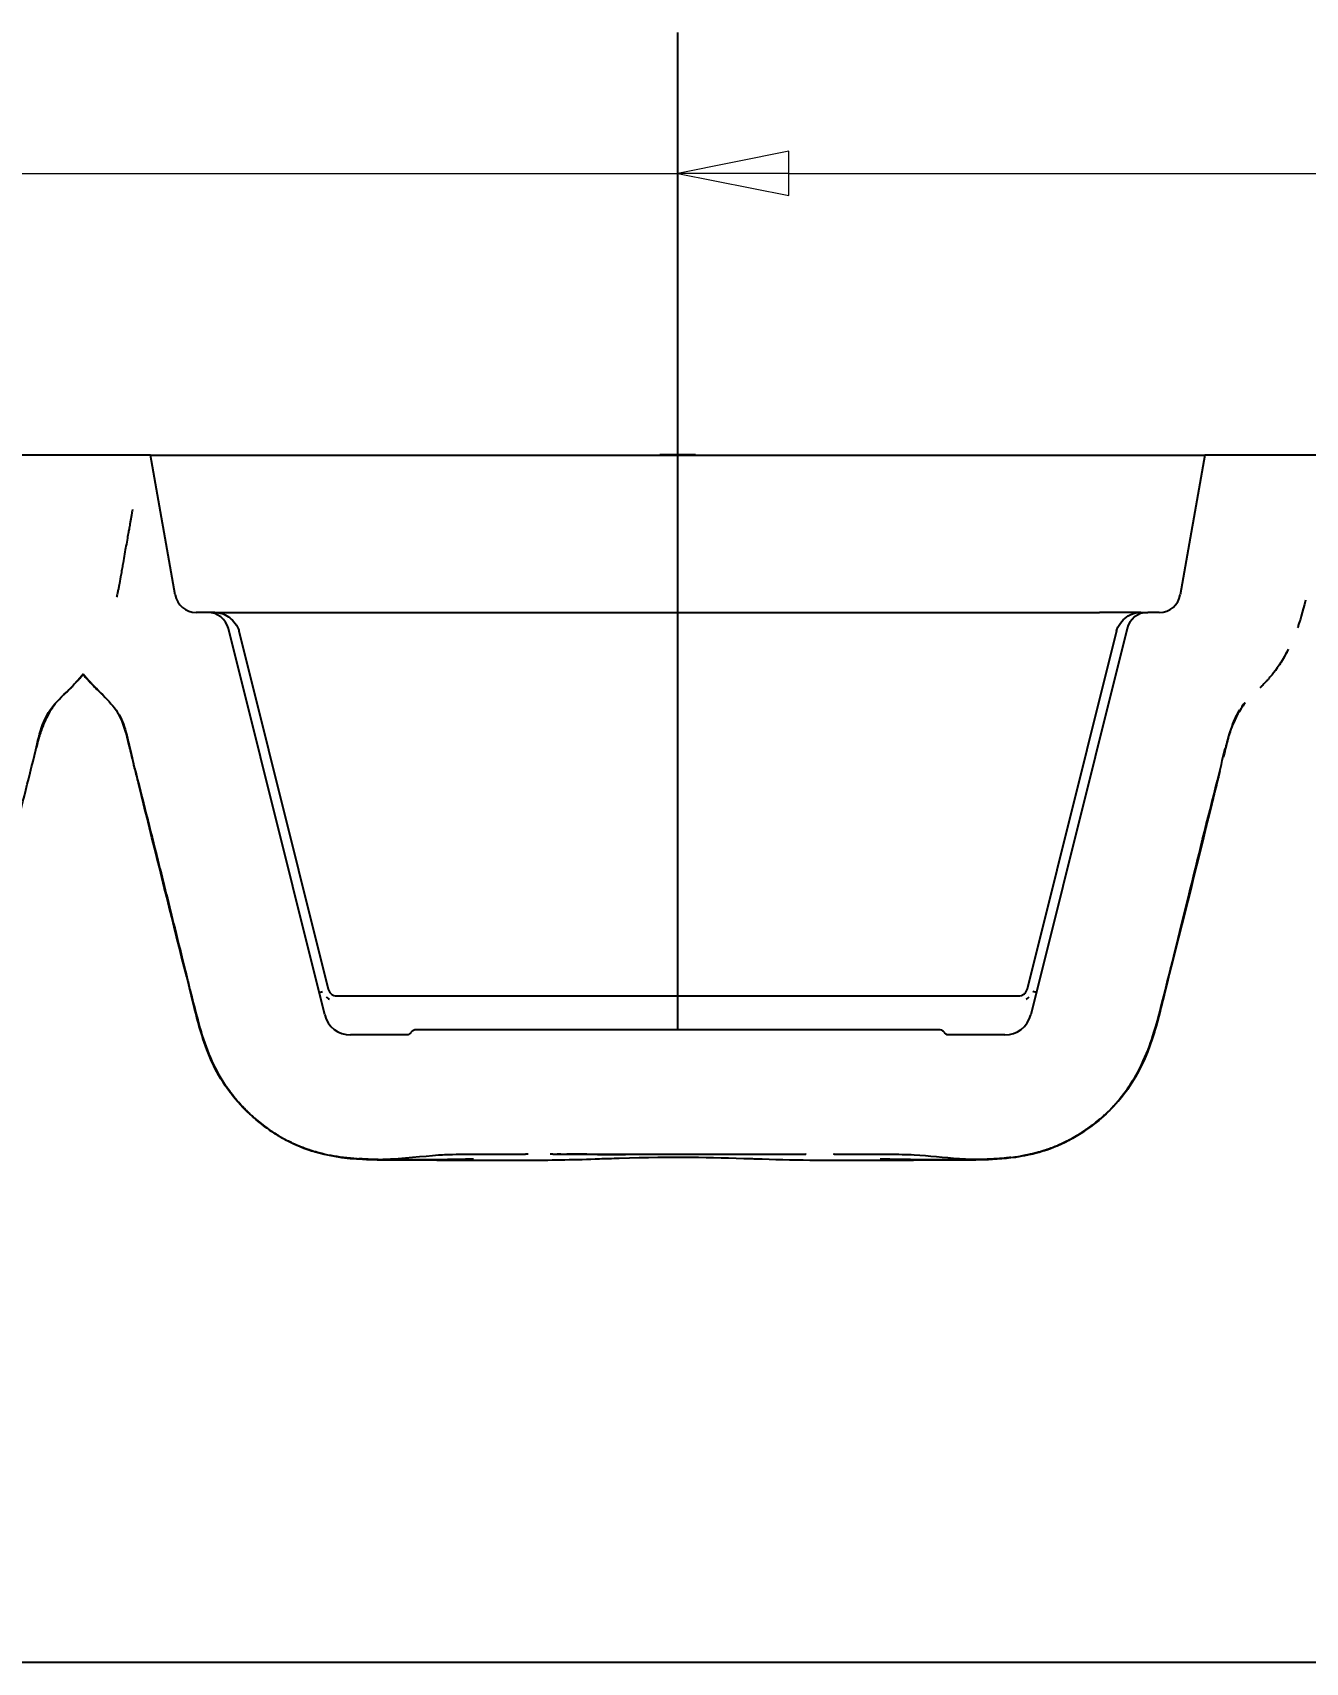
# Model space of a CAD drawing. Header units: millimetres. Extents: x 0 to 1486, y 0 to 1051.
# Drawn here: x 337.22 to 373.07, y 505.32 to 551.23 of the extents above; entities that cross this region are included whole.
import ezdxf

# ---------------------------------------------------------------- set-up
doc = ezdxf.new("R2010")
doc.units = ezdxf.units.MM
doc.header["$LTSCALE"] = 1.25
for name, color, linetype, lineweight, true_color in [('Bemaßungen(DIN)', 7, 'Continuous', 5, 0x262659), ('Schraffur', 7, 'Continuous', 9, 0x1e1e47), ('Sichtbare Kanten(DIN)', 7, 'Continuous', 25, 0x262659)]:
    doc.layers.add(name, color=color, linetype=linetype, lineweight=lineweight, true_color=true_color)
doc.styles.add('Aktuell-DINGroßer Text', font='arial.ttf')
doc.dimstyles.new('STANDARD-DIN', dxfattribs={"dimscale": 1.25, "dimtxt": 5.25, "dimasz": 2.5, "dimexe": 3.175, "dimexo": 0, "dimgap": 0.8, "dimtad": 1, "dimrnd": 1e-08, "dimtxsty": 'Aktuell-DINGroßer Text', "dimcen": 0.09, "dimdle": 10, "dimclrd": 256, "dimclre": 256, "dimclrt": 256, "dimazin": 2, "dimtfac": 0.666667, "dimtmove": 0, "dimatfit": 3, "dimfxl": 1, "dimtolj": 1, "dimlwd": 25, "dimlwe": 25, "dimarcsym": 0})

# ---------------------------------------------------------------- blocks, each defined once
blk = doc.blocks.new('*D125')
at = {"layer": 'Bemaßungen(DIN)', "color": 250, "linetype": 'Continuous', "lineweight": 25, "true_color": 0x3f3f3f, "transparency": 16777216}
blk.add_line((355.388, 523.144), (355.388, 551.23), dxfattribs=at)
at = {"layer": 'Defpoints', "color": 0, "linetype": 'Continuous', "transparency": 16777216}
for p in [(355.388, 551.23), (645.138, 539.324), (355.388, 523.144)]:
    blk.add_point(p, dxfattribs=at)
at = {"layer": 'Bemaßungen(DIN)', "color": 179, "linetype": 'Continuous', "lineweight": 25, "true_color": 0x262659, "transparency": 16777216, "insert": (355.388, 552.23), "char_height": 6.5625, "attachment_point": 4, "rotation": 90, "style": 'Aktuell-DINGroßer Text'}
blk.add_mtext('\\A1;289,75', dxfattribs=at)
blk = doc.blocks.new('*D126')
at = {"layer": 'Bemaßungen(DIN)', "color": 250, "linetype": 'Continuous', "lineweight": 25, "true_color": 0x3f3f3f, "transparency": 16777216}
blk.add_line((321.888, 524.094), (321.888, 551.23), dxfattribs=at)
at = {"layer": 'Defpoints', "color": 0, "linetype": 'Continuous', "transparency": 16777216}
for p in [(321.888, 551.23), (645.138, 539.324), (321.888, 524.094)]:
    blk.add_point(p, dxfattribs=at)
at = {"layer": 'Bemaßungen(DIN)', "color": 179, "linetype": 'Continuous', "lineweight": 25, "true_color": 0x262659, "transparency": 16777216, "insert": (321.888, 552.23), "char_height": 6.5625, "attachment_point": 4, "rotation": 90, "style": 'Aktuell-DINGroßer Text'}
blk.add_mtext('\\A1;323,25', dxfattribs=at)
blk = doc.blocks.new('*D127')
at = {"layer": 'Bemaßungen(DIN)', "color": 250, "linetype": 'Continuous', "lineweight": 25, "true_color": 0x3f3f3f, "transparency": 16777216}
blk.add_line((288.388, 524.094), (288.388, 551.23), dxfattribs=at)
at = {"layer": 'Defpoints', "color": 0, "linetype": 'Continuous', "transparency": 16777216}
for p in [(288.388, 551.23), (645.138, 539.324), (288.388, 524.094)]:
    blk.add_point(p, dxfattribs=at)
at = {"layer": 'Bemaßungen(DIN)', "color": 179, "linetype": 'Continuous', "lineweight": 25, "true_color": 0x262659, "transparency": 16777216, "insert": (288.388, 552.23), "char_height": 6.5625, "attachment_point": 4, "rotation": 90, "style": 'Aktuell-DINGroßer Text'}
blk.add_mtext('\\A1;356,75', dxfattribs=at)
blk = doc.blocks.new('*D128')
at = {"layer": 'Bemaßungen(DIN)', "color": 250, "linetype": 'Continuous', "lineweight": 25, "true_color": 0x3f3f3f, "transparency": 16777216}
blk.add_line((254.888, 524.094), (254.888, 551.23), dxfattribs=at)
at = {"layer": 'Defpoints', "color": 0, "linetype": 'Continuous', "transparency": 16777216}
for p in [(254.888, 551.23), (645.138, 539.324), (254.888, 524.094)]:
    blk.add_point(p, dxfattribs=at)
at = {"layer": 'Bemaßungen(DIN)', "color": 179, "linetype": 'Continuous', "lineweight": 25, "true_color": 0x262659, "transparency": 16777216, "insert": (254.888, 552.23), "char_height": 6.5625, "attachment_point": 4, "rotation": 90, "style": 'Aktuell-DINGroßer Text'}
blk.add_mtext('\\A1;390,25', dxfattribs=at)
blk = doc.blocks.new('2DTransSymbol3')
at = {"layer": 'Bemaßungen(DIN)'}
for p, q in [((286.811, 438.309), (284.311, 437.809)), ((286.811, 437.309), (286.811, 438.309)), ((260.011, 437.809), (284.311, 437.809)), ((286.811, 437.809), (284.311, 437.809)), ((284.311, 437.809), (286.811, 437.309)), ((286.811, 437.809), (312.711, 437.809))]:
    blk.add_line(p, q, dxfattribs=at)
at = {"layer": 'Bemaßungen(DIN)', "flags": 128}
blk.add_lwpolyline([(286.811, 438.309), (284.311, 437.809), (286.811, 437.309), (286.811, 438.309)], dxfattribs=at)
at = {"layer": 'Bemaßungen(DIN)'}
blk.add_solid([(286.811, 438.309), (284.311, 437.809), (286.811, 437.309), (286.811, 438.309)], dxfattribs=at)
blk = doc.blocks.new('*D130')
at = {"layer": 'Bemaßungen(DIN)', "color": 250, "linetype": 'Continuous', "lineweight": 25, "true_color": 0x3f3f3f, "transparency": 16777216}
for p, q in [((305.138, 539.324), (305.138, 593.293)), ((441.138, 539.324), (441.138, 593.293)), ((308.263, 589.324), (438.013, 589.324))]:
    blk.add_line(p, q, dxfattribs=at)
at = {"layer": 'Bemaßungen(DIN)', "color": 250, "linetype": 'Continuous', "true_color": 0x3f3f3f, "transparency": 16777216}
for points in [[(308.263, 589.845), (308.263, 588.803), (305.138, 589.324)], [(438.013, 589.845), (438.013, 588.803), (441.138, 589.324)]]:
    blk.add_solid(points, dxfattribs=at)
at = {"layer": 'Defpoints', "color": 0, "linetype": 'Continuous', "transparency": 16777216}
for p in [(441.138, 589.324), (305.138, 539.324), (441.138, 539.324)]:
    blk.add_point(p, dxfattribs=at)
at = {"layer": 'Bemaßungen(DIN)', "color": 179, "linetype": 'Continuous', "lineweight": 25, "true_color": 0x262659, "transparency": 16777216, "insert": (366.2, 597.03), "char_height": 6.5625, "attachment_point": 1, "style": 'Aktuell-DINGroßer Text'}
blk.add_mtext('\\A1;136', dxfattribs=at)

msp = doc.modelspace()

# ---------------------------------------------------------------- hatches: boundary and pattern name
at = {"layer": 'Schraffur'}
h = msp.add_hatch(dxfattribs=at)
h.set_pattern_fill('ANSI31', color=256, scale=31.75, style=0)
h.set_pattern_definition([(45, (0, 0), (-2.80633, 2.80633), [])])
h.paths.add_polyline_path([(355.488, 539.329), (355.288, 539.329), (355.288, 539.324), (355.488, 539.324)])

# ---------------------------------------------------------------- linework, layer by layer
at = {"layer": 'Sichtbare Kanten(DIN)'}
for p, q in [((340.538, 539.324), (336.738, 539.324)), ((340.538, 539.324), (341.326, 539.324)), ((341.232, 535.39), (340.538, 539.324)), ((341.326, 539.324), (355.238, 539.324)), ((355.888, 539.334), (354.888, 539.334)), ((354.888, 539.324), (354.888, 539.334)), ((355.238, 539.329), (355.288, 539.329)), ((355.238, 539.324), (355.238, 539.329)), ((355.288, 539.324), (355.238, 539.324)), ((355.488, 539.329), (355.288, 539.329)), ((355.288, 539.329), (355.288, 539.324)), ((355.288, 539.324), (355.488, 539.324)), ((355.488, 539.329), (355.538, 539.329)), ((355.488, 539.324), (355.488, 539.329)), ((355.538, 539.324), (355.488, 539.324)), ((355.538, 539.324), (355.538, 539.329)), ((355.538, 539.324), (369.45, 539.324)), ((355.888, 539.324), (355.888, 539.334)), ((369.45, 539.324), (370.238, 539.324)), ((370.238, 539.324), (369.545, 535.39)), ((376.038, 539.324), (370.238, 539.324)), ((342.151, 534.894), (341.823, 534.894)), ((342.348, 534.894), (342.151, 534.894)), ((342.348, 534.894), (342.348, 534.894)), ((342.348, 534.894), (343.509, 534.894)), ((343.509, 534.894), (367.267, 534.894)), ((368.429, 534.894), (367.267, 534.894)), ((368.429, 534.894), (368.428, 534.894)), ((368.429, 534.894), (368.626, 534.894)), ((368.954, 534.894), (368.626, 534.894)), ((345.445, 523.562), (342.733, 534.439)), ((343.028, 534.379), (345.545, 524.283)), ((367.749, 534.379), (365.232, 524.283)), ((368.044, 534.439), (365.332, 523.562)), ((345.287, 524.194), (345.387, 524.219)), ((365.489, 524.194), (365.389, 524.219)), ((345.787, 524.094), (364.989, 524.094)), ((347.768, 522.994), (346.172, 522.994)), ((362.741, 523.144), (348.036, 523.144)), ((364.604, 522.994), (363.009, 522.994)), ((376.039, 505.324), (301.238, 505.324))]:
    msp.add_line(p, q, dxfattribs=at)
for centre, radius, start, end in [((341.823, 535.494), 0.6, 190, 270), ((368.954, 535.494), 0.6, 270, 350), ((342.151, 534.294), 0.6, 14, 90), ((368.626, 534.294), 0.6, 90, 166), ((346.172, 523.744), 0.75, 194, 270), ((364.604, 523.744), 0.75, 270, 346)]:
    msp.add_arc(centre, radius, start, end, dxfattribs=at)
for centre, major_axis, start_param, end_param in [((345.577, 524.226), (-0.103, 0.228), 1.992369, 2.529584), ((365.199, 524.226), (0.103, 0.228), 3.753602, 4.290815)]:
    msp.add_ellipse(centre, major_axis=major_axis, ratio=0.641959, start_param=start_param, end_param=end_param, dxfattribs=at)
for points, knots in [([(340.028, 537.79), (340.027, 537.787), (340.027, 537.784), (340.02, 537.742), (340.012, 537.698), (339.998, 537.616), (339.993, 537.582), (339.981, 537.515), (339.975, 537.482), (339.964, 537.415), (339.957, 537.379), (339.947, 537.319), (339.942, 537.293), (339.931, 537.229), (339.924, 537.193), (339.907, 537.096), (339.897, 537.041), (339.874, 536.914), (339.861, 536.839), (339.835, 536.692), (339.822, 536.62), (339.795, 536.461), (339.78, 536.376), (339.757, 536.242), (339.749, 536.194), (339.73, 536.086), (339.72, 536.026), (339.693, 535.876), (339.677, 535.791), (339.657, 535.684), (339.652, 535.657), (339.641, 535.6), (339.635, 535.569), (339.624, 535.52), (339.621, 535.503), (339.614, 535.469), (339.61, 535.452), (339.602, 535.412), (339.597, 535.391), (339.59, 535.354), (339.586, 535.339), (339.583, 535.324)], [0, 0, 0, 0, 0.0015764, 0.0015764, 0.0210358, 0.0210358, 0.0335835, 0.0335835, 0.0440094, 0.0440094, 0.0545204, 0.0545204, 0.0627026, 0.0627026, 0.0758403, 0.0758403, 0.1007093, 0.1007093, 0.1338698, 0.1338698, 0.1620762, 0.1620762, 0.1885899, 0.1885899, 0.2033089, 0.2033089, 0.2213256, 0.2213256, 0.2525433, 0.2525433, 0.2629054, 0.2629054, 0.2734113, 0.2734113, 0.2786261, 0.2786261, 0.2838312, 0.2838312, 0.2911597, 0.2911597, 0.2967507, 0.2967507, 0.2967507, 0.2967507]), ([(373.069, 535.243), (372.995, 534.906), (372.895, 534.6), (372.865, 534.513), (372.856, 534.486), (372.849, 534.466)], [0, 0, 0, 0, 0.3044318, 0.3044318, 0.5487566, 0.5487566, 0.5487566, 0.5487566]), ([(342.348, 534.894), (342.417, 534.894), (342.486, 534.884), (342.616, 534.843), (342.677, 534.813), (342.789, 534.735), (342.84, 534.687), (342.939, 534.57), (342.987, 534.498), (343.02, 534.406), (343.024, 534.393), (343.028, 534.379)], [0, 0, 0, 0, 0.0206505, 0.0206505, 0.04066916, 0.04066916, 0.06156667, 0.06156667, 0.08663742, 0.08663742, 0.09083953, 0.09083953, 0.09083953, 0.09083953]), ([(367.749, 534.379), (367.757, 534.414), (367.771, 534.447), (367.808, 534.52), (367.833, 534.558), (367.907, 534.658), (367.964, 534.715), (368.095, 534.812), (368.173, 534.851), (368.311, 534.887), (368.37, 534.894), (368.428, 534.894)], [0.00000111, 0.00000111, 0.00000111, 0.00000111, 0.01070815, 0.01070815, 0.02441214, 0.02441214, 0.04800203, 0.04800203, 0.07335574, 0.07335574, 0.09085667, 0.09085667, 0.09085667, 0.09085667]), ([(372.346, 533.427), (372.369, 533.462), (372.392, 533.499), (372.48, 533.645), (372.539, 533.754), (372.591, 533.86)], [5.9789335, 5.9789335, 5.9789335, 5.9789335, 6.022308, 6.022308, 6.1418604, 6.1418604, 6.1418604, 6.1418604]), ([(372.473, 533.648), (372.473, 533.648), (372.473, 533.648), (372.473, 533.648), (372.473, 533.648), (372.473, 533.647), (372.473, 533.647), (372.473, 533.647), (372.473, 533.647), (372.472, 533.646), (372.472, 533.645), (372.468, 533.64), (372.466, 533.636), (372.464, 533.633), (372.464, 533.632), (372.463, 533.631)], [0, 0, 0, 0, 0.00007376, 0.00007376, 0.00022128, 0.00022128, 0.00051632, 0.00051632, 0.00115593, 0.00115593, 0.00797847, 0.00797847, 0.04436678, 0.04436678, 0.05948259, 0.05948259, 0.05948259, 0.05948259]), ([(326.291, 519.637), (326.303, 519.637), (326.315, 519.637), (327.664, 519.637), (328.087, 519.644), (329.402, 519.576), (330.185, 519.417), (331.913, 519.619), (332.448, 519.775), (333.329, 520.268), (333.833, 520.601), (334.786, 521.709), (335.068, 522.369), (335.418, 523.377), (335.721, 524.657), (336.502, 527.809), (336.598, 528.182), (336.917, 529.461), (337.142, 530.324), (337.403, 531.437), (337.466, 531.68), (337.816, 532.415), (338.194, 532.6), (338.641, 533.164)], [-3.609915, -3.609915, -3.609915, -3.609915, -3.606126, -3.606126, -3.199998, -3.199998, -2.373221, -2.373221, -1.869336, -1.869336, -1.562938, -1.562938, -1.210807, -1.210807, -0.800152, -0.800152, -0.642527, -0.642527, -0.31323, -0.31323, -0.220499, -0.220499, -0.002297, -0.002297, -0.002297, -0.002297]), ([(338.587, 533.088), (338.57, 533.068), (338.535, 533.028), (338.484, 532.971), (338.469, 532.956), (338.369, 532.851), (338.35, 532.832), (338.321, 532.803), (338.318, 532.8), (338.31, 532.791)], [0, 0, 0, 0, 0.095162, 0.095162, 0.273817, 0.273817, 0.809889, 0.809889, 1.094998, 1.094998, 1.094998, 1.094998]), ([(339.181, 532.582), (339.092, 532.669), (338.998, 532.758), (338.823, 532.936), (338.73, 533.042), (338.638, 533.161)], [4.401126, 4.401126, 4.401126, 4.401126, 4.4898109, 4.4898109, 4.5789788, 4.5789788, 4.5789788, 4.5789788]), ([(338.64, 533.152), (338.64, 533.152), (338.64, 533.152), (338.641, 533.158), (338.641, 533.163), (338.641, 533.164)], [12.2755916, 12.2755916, 12.2755916, 12.2755916, 12.3506056, 12.3506056, 12.9651304, 12.9651304, 12.9651304, 12.9651304]), ([(338.641, 533.164), (338.869, 532.882), (339.074, 532.694), (339.411, 532.346), (339.549, 532.19), (339.853, 531.672), (339.879, 531.335), (340.312, 529.645), (340.525, 528.782), (340.906, 527.284), (341.061, 526.647), (341.435, 525.146), (341.638, 524.279), (342.034, 522.801), (342.22, 522.279), (342.822, 521.278), (343.237, 520.807), (344.1, 520.161), (344.583, 519.874), (346.503, 519.325), (347.76, 519.552), (348.947, 519.637), (349.166, 519.638), (351.104, 519.637)], [-52.135973, -52.135973, -52.135973, -52.135973, -48.62586, -48.62586, -45.925686, -45.925686, -40.729139, -40.729139, -35.315618, -35.315618, -31.326044, -31.326044, -25.905996, -25.905996, -22.014143, -22.014143, -18.061423, -18.061423, -15.314867, -15.314867, -9.347901, -9.347901, -7.379525, -7.379525, -7.379525, -7.379525]), ([(339.106, 532.657), (339.069, 532.694), (338.962, 532.801), (338.889, 532.875), (338.856, 532.906), (338.781, 532.988)], [0, 0, 0, 0, 0.830661, 0.830661, 1.095169, 1.095169, 1.095169, 1.095169]), ([(372.087, 533.088), (372.07, 533.068), (372.035, 533.028), (371.984, 532.971), (371.969, 532.956), (371.869, 532.851), (371.85, 532.832), (371.826, 532.808), (371.82, 532.802), (371.815, 532.797), (371.814, 532.796), (371.81, 532.792), (371.809, 532.791), (371.807, 532.788), (371.805, 532.787), (371.804, 532.786), (371.804, 532.786), (371.804, 532.785), (371.804, 532.785), (371.804, 532.785), (371.804, 532.785), (371.804, 532.785), (371.804, 532.785), (371.804, 532.785), (371.804, 532.785), (371.804, 532.785)], [0, 0, 0, 0, 0.095162, 0.095162, 0.273817, 0.273817, 0.809889, 0.809889, 0.961217, 0.961217, 1.074714, 1.074714, 1.117275, 1.117275, 1.149196, 1.149196, 1.14957, 1.14957, 1.149644, 1.149644, 1.149681, 1.149681, 1.1497, 1.1497, 1.14971, 1.14971, 1.14971, 1.14971]), ([(338.368, 532.844), (338.365, 532.841), (338.363, 532.838), (338.34, 532.814), (338.316, 532.79), (338.26, 532.732), (338.225, 532.698), (338.159, 532.633), (338.127, 532.602), (338.092, 532.569), (338.089, 532.566), (338.085, 532.562)], [0.06956601, 0.06956601, 0.06956601, 0.06956601, 0.07154099, 0.07154099, 0.08517706, 0.08517706, 0.10058686, 0.10058686, 0.1135598, 0.1135598, 0.11507135, 0.11507135, 0.11507135, 0.11507135]), ([(337.862, 532.333), (337.843, 532.307), (337.823, 532.281), (337.772, 532.208), (337.739, 532.158), (337.664, 532.032), (337.621, 531.951), (337.545, 531.789), (337.511, 531.707), (337.439, 531.515), (337.403, 531.403), (337.364, 531.261), (337.355, 531.23), (337.348, 531.2)], [12.2833561, 12.2833561, 12.2833561, 12.2833561, 12.2997499, 12.2997499, 12.3234644, 12.3234644, 12.3524494, 12.3524494, 12.3787583, 12.3787583, 12.4139625, 12.4139625, 12.423643, 12.423643, 12.423643, 12.423643]), ([(337.712, 532.143), (337.624, 532.005), (337.539, 531.83), (337.424, 531.482), (337.393, 531.374), (337.362, 531.26)], [0.20660646, 0.20660646, 0.20660646, 0.20660646, 0.26852566, 0.26852566, 0.29282871, 0.29282871, 0.29282871, 0.29282871]), ([(339.965, 531.042), (339.957, 531.075), (339.949, 531.108), (339.862, 531.467), (339.786, 531.77), (339.638, 532.038)], [17.7729205, 17.7729205, 17.7729205, 17.7729205, 17.7857556, 17.7857556, 17.9119192, 17.9119192, 17.9119192, 17.9119192]), ([(339.675, 531.973), (339.675, 531.973), (339.66, 532.001), (339.652, 532.015), (339.649, 532.02), (339.649, 532.02)], [0.5841657, 0.5841657, 0.5841657, 0.5841657, 0.9671871, 0.9671871, 1.0655927, 1.0655927, 1.0655927, 1.0655927]), ([(371.362, 532.333), (371.362, 532.332), (371.361, 532.331), (371.33, 532.29), (371.297, 532.245), (371.223, 532.133), (371.18, 532.061), (371.111, 531.93), (371.084, 531.874), (371.018, 531.726), (370.98, 531.63), (370.912, 531.43), (370.881, 531.325), (370.851, 531.214), (370.849, 531.207), (370.848, 531.2)], [13.0411016, 13.0411016, 13.0411016, 13.0411016, 13.0416061, 13.0416061, 13.0675484, 13.0675484, 13.0965557, 13.0965557, 13.1157695, 13.1157695, 13.1461002, 13.1461002, 13.1791929, 13.1791929, 13.1813892, 13.1813892, 13.1813892, 13.1813892]), ([(371.212, 532.143), (371.164, 532.067), (371.118, 531.983), (370.998, 531.718), (370.934, 531.526), (370.863, 531.26)], [0.9609196, 0.9609196, 0.9609196, 0.9609196, 1.1123262, 1.1123262, 1.3805136, 1.3805136, 1.3805136, 1.3805136]), ([(371.363, 532.348), (371.36, 532.345), (371.358, 532.342), (371.329, 532.313), (371.309, 532.292), (371.288, 532.27), (371.283, 532.264), (371.278, 532.259), (371.277, 532.257), (371.277, 532.257)], [0.335803, 0.335803, 0.335803, 0.335803, 0.33764102, 0.33764102, 0.35644626, 0.35644626, 0.36623357, 0.36623357, 0.37182948, 0.37182948, 0.37182948, 0.37182948]), ([(371.356, 532.336), (371.356, 532.336), (371.347, 532.327), (371.311, 532.283), (371.277, 532.239), (371.277, 532.239)], [0.9083298, 0.9083298, 0.9083298, 0.9083298, 0.9556396, 0.9556396, 1.0261593, 1.0261593, 1.0261593, 1.0261593]), ([(337.62, 531.997), (337.62, 531.997), (337.606, 531.97), (337.592, 531.942), (337.589, 531.937), (337.589, 531.937)], [0.0348995, 0.0348995, 0.0348995, 0.0348995, 0.5477265, 0.5477265, 0.6016797, 0.6016797, 0.6016797, 0.6016797]), ([(339.743, 531.826), (339.743, 531.826), (339.743, 531.827), (339.737, 531.84), (339.723, 531.874), (339.692, 531.94), (339.684, 531.955), (339.676, 531.972), (339.674, 531.976), (339.672, 531.979)], [0.2897844, 0.2897844, 0.2897844, 0.2897844, 0.2976946, 0.2976946, 0.3418645, 0.3418645, 0.4055819, 0.4055819, 0.4342417, 0.4342417, 0.4342417, 0.4342417]), ([(371.12, 531.997), (371.12, 531.997), (371.12, 531.997), (371.118, 531.992), (371.103, 531.965), (371.096, 531.95), (371.093, 531.944), (371.089, 531.937), (371.089, 531.937), (371.089, 531.937)], [0.0851877, 0.0851877, 0.0851877, 0.0851877, 0.1611092, 0.1611092, 0.5259534, 0.5259534, 0.6475682, 0.6475682, 0.6521746, 0.6521746, 0.6521746, 0.6521746]), ([(337.368, 531.284), (337.368, 531.284), (337.341, 531.174), (337.327, 531.113), (337.338, 531.161), (337.335, 531.148), (337.317, 531.068), (337.317, 531.068)], [8.4279959, 8.4279959, 8.4279959, 8.4279959, 8.596289, 8.596289, 8.757303, 8.757303, 8.9450365, 8.9450365, 8.9450365, 8.9450365]), ([(337.391, 531.365), (337.391, 531.365), (337.387, 531.351), (337.373, 531.301), (337.369, 531.284), (337.359, 531.245), (337.349, 531.206), (337.342, 531.178)], [7.9683809, 7.9683809, 7.9683809, 7.9683809, 8.0032187, 8.0032187, 8.0695113, 8.0695113, 8.1563174, 8.1563174, 8.1563174, 8.1563174]), ([(370.868, 531.284), (370.868, 531.284), (370.841, 531.174), (370.827, 531.113), (370.838, 531.161), (370.835, 531.148), (370.817, 531.068), (370.817, 531.068)], [8.4279959, 8.4279959, 8.4279959, 8.4279959, 8.596289, 8.596289, 8.757303, 8.757303, 8.9450365, 8.9450365, 8.9450365, 8.9450365]), ([(370.891, 531.365), (370.891, 531.365), (370.887, 531.351), (370.873, 531.301), (370.869, 531.284), (370.859, 531.245), (370.849, 531.206), (370.842, 531.178)], [7.9683809, 7.9683809, 7.9683809, 7.9683809, 8.0032187, 8.0032187, 8.0695113, 8.0695113, 8.1563174, 8.1563174, 8.1563174, 8.1563174]), ([(340.173, 530.199), (340.157, 530.264), (340.141, 530.325), (340.11, 530.445), (340.095, 530.504), (340.07, 530.607), (340.059, 530.651), (340.041, 530.723), (340.035, 530.746), (340.027, 530.781), (340.025, 530.79), (340.02, 530.809), (340.018, 530.818), (340.014, 530.836), (340.011, 530.845), (340.005, 530.871), (340.002, 530.886), (339.992, 530.928), (339.986, 530.951), (339.978, 530.985), (339.976, 530.996), (339.973, 531.008)], [3.0037364, 3.0037364, 3.0037364, 3.0037364, 3.0275855, 3.0275855, 3.0532896, 3.0532896, 3.0725658, 3.0725658, 3.0809841, 3.0809841, 3.0838336, 3.0838336, 3.0866903, 3.0866903, 3.0895442, 3.0895442, 3.0952922, 3.0952922, 3.1067449, 3.1067449, 3.1135272, 3.1135272, 3.1135272, 3.1135272]), ([(359.791, 519.637), (359.821, 519.637), (359.852, 519.637), (361.208, 519.637), (361.61, 519.644), (362.899, 519.574), (363.695, 519.417), (365.419, 519.621), (365.956, 519.777), (366.846, 520.279), (367.348, 520.612), (368.297, 521.728), (368.577, 522.387), (368.919, 523.386), (369.218, 524.642), (370.038, 527.955), (370.309, 529.059), (370.67, 530.462), (370.735, 530.767), (370.81, 531.07)], [-5.644404, -5.644404, -5.644404, -5.644404, -5.627174, -5.627174, -4.914704, -4.914704, -3.516147, -3.516147, -2.665707, -2.665707, -2.147739, -2.147739, -1.559972, -1.559972, -0.91401, -0.91401, -0.591125, -0.591125, -0.502694, -0.502694, -0.502694, -0.502694]), ([(343.848, 520.347), (343.762, 520.408), (343.682, 520.469), (343.098, 520.937), (342.696, 521.43), (342.158, 522.414), (341.995, 522.899), (341.715, 523.986), (341.7, 524.077), (341.108, 526.405), (340.743, 527.897), (340.294, 529.697), (340.217, 530.008), (340.141, 530.319)], [15.214484, 15.214484, 15.214484, 15.214484, 15.318627, 15.318627, 16.03063, 16.03063, 16.653445, 16.653445, 16.980074, 16.980074, 17.558746, 17.558746, 17.679373, 17.679373, 17.679373, 17.679373]), ([(340.195, 530.115), (340.194, 530.118), (340.193, 530.122), (340.186, 530.147), (340.181, 530.168), (340.176, 530.189)], [2.993505826, 2.993505826, 2.993505826, 2.993505826, 2.994776206, 2.994776206, 3.002500493, 3.002500493, 3.002500493, 3.002500493]), ([(370.617, 530.255), (370.609, 530.224), (370.601, 530.191), (370.573, 530.076), (370.55, 529.985), (370.508, 529.815), (370.487, 529.733), (370.423, 529.478), (370.38, 529.305), (370.251, 528.794), (370.168, 528.459), (370, 527.782), (369.913, 527.434), (369.567, 526.047), (369.305, 525.015), (368.957, 523.575), (368.854, 523.178), (368.587, 522.416), (368.42, 522.047), (368.055, 521.455), (367.874, 521.215), (367.522, 520.836), (367.357, 520.684), (367.151, 520.517), (367.111, 520.486), (367.05, 520.44), (367.027, 520.423), (366.981, 520.389), (366.958, 520.373), (366.922, 520.347), (366.908, 520.337), (366.877, 520.316), (366.863, 520.306), (366.822, 520.279), (366.806, 520.268), (366.761, 520.238), (366.745, 520.228), (366.709, 520.205), (366.7, 520.2), (366.671, 520.182), (366.648, 520.167), (366.602, 520.14), (366.579, 520.126), (366.517, 520.09), (366.477, 520.068), (366.343, 519.995), (366.248, 519.948), (365.902, 519.793), (365.648, 519.709), (365.251, 519.615), (365.111, 519.588), (364.787, 519.538), (364.605, 519.52), (364.332, 519.502), (364.232, 519.497), (364.13, 519.493)], [4.08157, 4.08157, 4.08157, 4.08157, 4.093286, 4.093286, 4.121328, 4.121328, 4.146354, 4.146354, 4.20029, 4.20029, 4.304546, 4.304546, 4.412182, 4.412182, 4.734616, 4.734616, 4.857162, 4.857162, 4.977617, 4.977617, 5.067065, 5.067065, 5.132843, 5.132843, 5.148528, 5.148528, 5.15859, 5.15859, 5.171509, 5.171509, 5.184616, 5.184616, 5.205706, 5.205706, 5.256909, 5.256909, 5.277506, 5.277506, 5.283278, 5.283278, 5.293293, 5.293293, 5.301667, 5.301667, 5.315844, 5.315844, 5.347913, 5.347913, 5.430698, 5.430698, 5.473282, 5.473282, 5.528841, 5.528841, 5.560514, 5.560514, 5.560514, 5.560514]), ([(370.654, 530.419), (370.221, 528.645), (369.79, 526.87), (368.83, 523.131), (368.723, 522.412), (367.72, 520.987), (367.334, 520.637), (366.971, 520.378)], [1.622161, 1.622161, 1.622161, 1.622161, 3.101396, 3.101396, 4.749001, 4.749001, 5.576497, 5.576497, 5.576497, 5.576497]), ([(370.594, 530.166), (370.593, 530.164), (370.593, 530.162), (370.583, 530.122), (370.571, 530.076), (370.55, 529.992), (370.542, 529.959), (370.522, 529.881), (370.51, 529.832), (370.487, 529.744), (370.477, 529.703), (370.452, 529.602), (370.437, 529.541), (370.394, 529.368), (370.366, 529.258), (370.309, 529.026), (370.277, 528.9), (370.246, 528.774)], [1.5704608, 1.5704608, 1.5704608, 1.5704608, 1.5714809, 1.5714809, 1.5942964, 1.5942964, 1.6062892, 1.6062892, 1.6213371, 1.6213371, 1.6337847, 1.6337847, 1.6529302, 1.6529302, 1.689707, 1.689707, 1.7289509, 1.7289509, 1.7289509, 1.7289509]), ([(343.493, 520.629), (343.476, 520.644), (343.457, 520.66), (343.404, 520.708), (343.387, 520.724), (343.349, 520.758), (343.333, 520.773), (343.293, 520.811), (343.269, 520.834), (343.225, 520.878), (343.208, 520.895), (343.174, 520.93), (343.155, 520.949), (343.117, 520.989), (343.098, 521.01), (343.041, 521.072), (343.005, 521.113), (342.906, 521.23), (342.847, 521.303), (342.703, 521.494), (342.623, 521.61), (342.516, 521.785), (342.49, 521.829), (342.41, 521.97), (342.356, 522.073), (342.26, 522.275), (342.215, 522.377), (342.05, 522.788), (341.952, 523.106), (341.831, 523.557), (341.796, 523.695), (341.732, 523.958), (341.701, 524.086), (341.643, 524.325), (341.612, 524.45), (341.538, 524.743), (341.495, 524.913), (341.353, 525.477), (341.254, 525.871), (341.113, 526.438), (341.071, 526.61), (340.992, 526.93), (340.955, 527.079), (340.895, 527.323), (340.871, 527.417), (340.815, 527.64), (340.784, 527.765), (340.729, 527.981), (340.706, 528.072), (340.665, 528.231), (340.648, 528.298), (340.617, 528.421), (340.603, 528.477), (340.577, 528.582), (340.565, 528.633), (340.531, 528.768), (340.511, 528.849), (340.454, 529.085), (340.418, 529.238), (340.368, 529.439), (340.362, 529.463), (340.353, 529.501), (340.35, 529.515), (340.343, 529.541), (340.34, 529.555), (340.33, 529.594), (340.324, 529.618), (340.308, 529.682), (340.299, 529.718), (340.274, 529.815), (340.261, 529.863), (340.238, 529.952), (340.228, 529.988), (340.215, 530.04), (340.21, 530.056), (340.209, 530.061)], [0, 0, 0, 0, 0.082924, 0.082924, 0.113058, 0.113058, 0.130031, 0.130031, 0.146789, 0.146789, 0.155138, 0.155138, 0.163507, 0.163507, 0.171886, 0.171886, 0.188731, 0.188731, 0.222119, 0.222119, 0.275287, 0.275287, 0.292074, 0.292074, 0.325981, 0.325981, 0.359154, 0.359154, 0.459188, 0.459188, 0.501882, 0.501882, 0.540647, 0.540647, 0.579251, 0.579251, 0.631571, 0.631571, 0.753978, 0.753978, 0.807055, 0.807055, 0.85353, 0.85353, 0.882297, 0.882297, 0.924167, 0.924167, 0.955494, 0.955494, 0.976871, 0.976871, 0.993705, 0.993705, 1.01053, 1.01053, 1.043767, 1.043767, 1.103749, 1.103749, 1.111418, 1.111418, 1.115585, 1.115585, 1.119757, 1.119757, 1.128196, 1.128196, 1.144983, 1.144983, 1.178506, 1.178506, 1.21889, 1.21889, 1.258056, 1.258056, 1.258056, 1.258056]), ([(340.568, 528.619), (340.548, 528.699), (340.528, 528.778), (340.482, 528.968), (340.455, 529.078), (340.41, 529.264), (340.391, 529.339), (340.361, 529.461), (340.35, 529.507), (340.328, 529.598), (340.316, 529.643), (340.298, 529.716), (340.291, 529.744), (340.273, 529.814), (340.263, 529.853), (340.244, 529.927), (340.235, 529.962), (340.225, 530), (340.224, 530.005), (340.222, 530.011)], [6.9732287, 6.9732287, 6.9732287, 6.9732287, 6.9980471, 6.9980471, 7.0340753, 7.0340753, 7.0580797, 7.0580797, 7.0722009, 7.0722009, 7.0861594, 7.0861594, 7.0952739, 7.0952739, 7.110165, 7.110165, 7.1263437, 7.1263437, 7.1290737, 7.1290737, 7.1290737, 7.1290737]), ([(370.162, 528.438), (370.154, 528.407), (370.147, 528.377), (370.097, 528.179), (370.056, 528.012), (369.962, 527.639), (369.91, 527.432), (369.76, 526.828), (369.662, 526.43), (369.478, 525.686), (369.389, 525.336), (369.252, 524.799), (369.204, 524.61), (369.098, 524.175), (369.038, 523.918), (368.88, 523.29), (368.771, 522.917), (368.551, 522.358), (368.46, 522.158), (368.237, 521.743), (368.102, 521.531), (367.951, 521.332)], [1.7638097, 1.7638097, 1.7638097, 1.7638097, 1.7734022, 1.7734022, 1.8267571, 1.8267571, 1.8905092, 1.8905092, 2.0134243, 2.0134243, 2.1214921, 2.1214921, 2.1800104, 2.1800104, 2.2581031, 2.2581031, 2.3744723, 2.3744723, 2.4396513, 2.4396513, 2.5160889, 2.5160889, 2.5160889, 2.5160889]), ([(343.641, 520.507), (343.518, 520.604), (343.398, 520.708), (343.177, 520.922), (343.075, 521.03), (342.856, 521.286), (342.741, 521.437), (342.403, 521.943), (342.221, 522.331), (341.951, 523.088), (341.848, 523.48), (341.643, 524.315), (341.534, 524.758), (341.33, 525.562), (341.241, 525.919), (340.998, 526.9), (340.841, 527.536), (340.682, 528.167), (340.676, 528.19), (340.67, 528.214)], [6.0852043, 6.0852043, 6.0852043, 6.0852043, 6.1351113, 6.1351113, 6.1792563, 6.1792563, 6.2362063, 6.2362063, 6.3616538, 6.3616538, 6.4812277, 6.4812277, 6.6196691, 6.6196691, 6.7304563, 6.7304563, 6.9237465, 6.9237465, 6.9312045, 6.9312045, 6.9312045, 6.9312045]), ([(345.545, 524.283), (345.551, 524.257), (345.562, 524.232), (345.591, 524.187), (345.609, 524.167), (345.65, 524.133), (345.673, 524.12), (345.723, 524.101), (345.75, 524.095), (345.78, 524.094), (345.784, 524.094), (345.787, 524.094)], [0, 0, 0, 0, 0.0080009, 0.0080009, 0.01597702, 0.01597702, 0.02393362, 0.02393362, 0.03189668, 0.03189668, 0.03302102, 0.03302102, 0.03302102, 0.03302102]), ([(364.989, 524.094), (365.016, 524.094), (365.043, 524.098), (365.093, 524.115), (365.117, 524.128), (365.16, 524.159), (365.179, 524.179), (365.209, 524.223), (365.221, 524.247), (365.23, 524.276), (365.231, 524.28), (365.232, 524.283)], [0, 0, 0, 0, 0.00800071, 0.00800071, 0.01597675, 0.01597675, 0.02393328, 0.02393328, 0.03189641, 0.03189641, 0.03302102, 0.03302102, 0.03302102, 0.03302102]), ([(347.845, 523.03), (347.84, 523.023), (347.834, 523.018), (347.821, 523.008), (347.814, 523.004), (347.793, 522.996), (347.78, 522.994), (347.768, 522.994)], [-0.008074754, -0.008074754, -0.008074754, -0.008074754, -0.005897965, -0.005897965, -0.003720861, -0.003720861, -0.000004968, -0.000004968, -0.000004968, -0.000004968]), ([(347.881, 523.072), (347.875, 523.065), (347.869, 523.058), (347.857, 523.044), (347.851, 523.037), (347.845, 523.03)], [-0.00559027, -0.00559027, -0.00559027, -0.00559027, -0.00279349, -0.00279349, 0, 0, 0, 0]), ([(348.036, 523.144), (348.019, 523.144), (348.003, 523.142), (347.971, 523.134), (347.956, 523.128), (347.917, 523.108), (347.897, 523.091), (347.881, 523.072)], [-0.01603852, -0.01603852, -0.01603852, -0.01603852, -0.01167072, -0.01167072, -0.00732242, -0.00732242, -0.00000056, -0.00000056, -0.00000056, -0.00000056]), ([(362.895, 523.072), (362.885, 523.085), (362.873, 523.096), (362.847, 523.115), (362.833, 523.123), (362.792, 523.139), (362.766, 523.144), (362.741, 523.144)], [-0.01614564, -0.01614564, -0.01614564, -0.01614564, -0.01179334, -0.01179334, -0.00744309, -0.00744309, -0.00000054, -0.00000054, -0.00000054, -0.00000054]), ([(362.931, 523.03), (362.925, 523.037), (362.919, 523.044), (362.907, 523.058), (362.901, 523.065), (362.895, 523.072)], [-0.005625767, -0.005625767, -0.005625767, -0.005625767, -0.002811066, -0.002811066, -0.000011557, -0.000011557, -0.000011557, -0.000011557]), ([(363.009, 522.994), (363.001, 522.994), (362.993, 522.995), (362.977, 522.999), (362.969, 523.002), (362.95, 523.012), (362.939, 523.02), (362.931, 523.03)], [-0.007980929, -0.007980929, -0.007980929, -0.007980929, -0.005820159, -0.005820159, -0.003652784, -0.003652784, 0, 0, 0, 0]), ([(367.426, 520.754), (367.41, 520.74), (367.395, 520.726), (367.266, 520.61), (367.144, 520.511), (367.013, 520.413), (366.984, 520.392), (366.947, 520.366), (366.937, 520.358), (366.923, 520.348), (366.919, 520.346), (366.919, 520.346)], [2.599478, 2.599478, 2.599478, 2.599478, 2.6072531, 2.6072531, 2.665146, 2.665146, 2.6924007, 2.6924007, 2.7168587, 2.7168587, 2.7443779, 2.7443779, 2.7443779, 2.7443779]), ([(353.184, 519.498), (352.534, 519.475), (351.883, 519.463), (350.821, 519.458), (350.353, 519.459), (349.402, 519.463), (348.912, 519.463), (347.851, 519.466), (347.28, 519.46), (346.224, 519.496), (345.736, 519.545), (345.142, 519.705), (345.016, 519.745), (344.704, 519.861), (344.534, 519.939), (344.234, 520.098), (344.096, 520.18), (343.922, 520.296), (343.885, 520.321), (343.849, 520.347)], [0, 0, 0, 0, 0.1956197, 0.1956197, 0.3344143, 0.3344143, 0.4811936, 0.4811936, 0.6528034, 0.6528034, 0.7979836, 0.7979836, 0.837418, 0.837418, 0.9004023, 0.9004023, 0.9542544, 0.9542544, 0.9686447, 0.9686447, 0.9686447, 0.9686447]), ([(366.971, 520.378), (366.725, 520.201), (366.482, 520.058), (366.158, 519.904), (366.076, 519.867), (365.904, 519.798), (365.814, 519.765), (365.578, 519.689), (365.431, 519.649), (364.947, 519.543), (364.602, 519.505), (363.623, 519.456), (362.985, 519.467), (362.134, 519.464), (361.92, 519.464), (361.385, 519.463), (361.064, 519.462), (360.252, 519.459), (359.768, 519.459), (358.802, 519.465), (358.283, 519.475), (357.717, 519.495), (357.667, 519.496), (357.616, 519.498)], [0, 0, 0, 0, 0.0973932, 0.0973932, 0.1258286, 0.1258286, 0.1545067, 0.1545067, 0.2000918, 0.2000918, 0.3032903, 0.3032903, 0.4944243, 0.4944243, 0.5586219, 0.5586219, 0.6549288, 0.6549288, 0.8022434, 0.8022434, 0.9576306, 0.9576306, 0.9728439, 0.9728439, 0.9728439, 0.9728439]), ([(366.578, 520.127), (366.578, 520.127), (366.578, 520.127), (366.577, 520.127), (366.571, 520.123), (366.528, 520.099), (366.486, 520.074), (366.396, 520.026), (366.364, 520.009), (366.299, 519.976), (366.269, 519.961), (366.186, 519.921), (366.126, 519.894), (366.011, 519.845), (365.955, 519.823), (365.852, 519.784), (365.804, 519.768), (365.726, 519.742), (365.694, 519.732), (365.623, 519.711), (365.587, 519.7), (365.477, 519.671), (365.41, 519.654), (365.328, 519.636), (365.315, 519.634), (365.303, 519.631)], [0.3560434, 0.3560434, 0.3560434, 0.3560434, 0.3572535, 0.3572535, 0.4010125, 0.4010125, 0.4428998, 0.4428998, 0.4615802, 0.4615802, 0.4747022, 0.4747022, 0.4955718, 0.4955718, 0.5132848, 0.5132848, 0.5286163, 0.5286163, 0.5414607, 0.5414607, 0.5585689, 0.5585689, 0.595608, 0.595608, 0.6021424, 0.6021424, 0.6021424, 0.6021424]), ([(345.398, 519.647), (345.387, 519.649), (345.376, 519.652), (345.318, 519.665), (345.266, 519.678), (345.146, 519.712), (345.075, 519.733), (344.925, 519.784), (344.846, 519.813), (344.65, 519.893), (344.533, 519.947), (344.418, 520.006), (344.414, 520.009), (344.41, 520.011)], [9.0208275, 9.0208275, 9.0208275, 9.0208275, 9.0253486, 9.0253486, 9.0440428, 9.0440428, 9.0663791, 9.0663791, 9.0919217, 9.0919217, 9.1302374, 9.1302374, 9.1316167, 9.1316167, 9.1316167, 9.1316167]), ([(346.751, 519.489), (346.714, 519.49), (346.677, 519.491), (346.392, 519.501), (346.137, 519.519), (345.65, 519.587), (345.422, 519.633), (345.201, 519.696)], [5.5972537, 5.5972537, 5.5972537, 5.5972537, 5.608702, 5.608702, 5.6864222, 5.6864222, 5.7561798, 5.7561798, 5.7561798, 5.7561798]), ([(351.177, 519.638), (351.177, 519.638), (351.176, 519.638), (351.166, 519.638), (351.148, 519.638), (351.115, 519.637), (351.11, 519.637), (351.105, 519.637), (351.105, 519.637), (351.104, 519.637), (351.104, 519.637), (351.104, 519.637)], [0.45779036, 0.45779036, 0.45779036, 0.45779036, 0.46768943, 0.46768943, 0.49399652, 0.49399652, 0.49827153, 0.49827153, 0.49829657, 0.49829657, 0.49831281, 0.49831281, 0.49831281, 0.49831281]), ([(351.872, 519.638), (351.872, 519.638), (351.872, 519.638), (351.872, 519.638), (351.872, 519.638), (351.871, 519.638), (351.871, 519.638), (351.868, 519.638), (351.864, 519.638), (351.856, 519.638), (351.852, 519.638), (351.826, 519.638), (351.812, 519.638), (351.802, 519.638), (351.8, 519.638), (351.8, 519.638)], [0, 0, 0, 0, 0.00001061, 0.00001061, 0.00005303, 0.00005303, 0.00012472, 0.00012472, 0.00318377, 0.00318377, 0.00726287, 0.00726287, 0.02892474, 0.02892474, 0.03923806, 0.03923806, 0.03923806, 0.03923806]), ([(351.872, 519.637), (352.733, 519.636), (353.848, 519.636), (356.322, 519.637), (357.341, 519.637), (358.607, 519.637), (358.81, 519.637), (359.001, 519.637)], [-7.14544, -7.14544, -7.14544, -7.14544, -6.431095, -6.431095, -5.931172, -5.931172, -5.809721, -5.809721, -5.809721, -5.809721]), ([(353.92, 519.622), (353.655, 519.623), (353.39, 519.623), (352.928, 519.624), (352.729, 519.625), (352.456, 519.628), (352.381, 519.629), (352.262, 519.631), (352.218, 519.632), (352.147, 519.633), (352.119, 519.633), (352.072, 519.634), (352.053, 519.634), (352.018, 519.635), (352.002, 519.635), (351.99, 519.635)], [0, 0, 0, 0, 0.0796819, 0.0796819, 0.1393965, 0.1393965, 0.1618187, 0.1618187, 0.1751348, 0.1751348, 0.1843057, 0.1843057, 0.1923505, 0.1923505, 0.2013602, 0.2013602, 0.2013602, 0.2013602]), ([(352.828, 519.636), (352.691, 519.637), (352.553, 519.638), (352.363, 519.637), (352.312, 519.637), (352.263, 519.637)], [2.49777587, 2.49777587, 2.49777587, 2.49777587, 2.53932323, 2.53932323, 2.55481893, 2.55481893, 2.55481893, 2.55481893]), ([(359.002, 519.637), (359.002, 519.637), (359.002, 519.637), (359.001, 519.637), (359.001, 519.637), (359.001, 519.637), (359.001, 519.637), (359.001, 519.637), (359.001, 519.637), (359.001, 519.637)], [0.9959296007, 0.9959296007, 0.9959296007, 0.9959296007, 0.9960887661, 0.9960887661, 0.9963283678, 0.9963283678, 0.9963707919, 0.9963707919, 0.9963920039, 0.9963920039, 0.9963920039, 0.9963920039]), ([(359.791, 519.637), (359.79, 519.637), (359.79, 519.637), (359.79, 519.637), (359.79, 519.637), (359.79, 519.637), (359.79, 519.637), (359.789, 519.637), (359.788, 519.637), (359.787, 519.637), (359.787, 519.637), (359.787, 519.637)], [0, 0, 0, 0, 0.0000382062, 0.0000382062, 0.0001146185, 0.0001146185, 0.0002674431, 0.0002674431, 0.0008141096, 0.0008141096, 0.000884271, 0.000884271, 0.000884271, 0.000884271]), ([(365.303, 519.631), (365.218, 519.613), (365.149, 519.6), (365.074, 519.587), (365.054, 519.584), (365.053, 519.584), (365.053, 519.584), (365.053, 519.584)], [0, 0, 0, 0, 0.04423871, 0.04423871, 0.06860548, 0.06860548, 0.06979931, 0.06979931, 0.06979931, 0.06979931]), ([(365.699, 519.734), (365.699, 519.734), (365.699, 519.734), (365.697, 519.734), (365.672, 519.726), (365.624, 519.712)], [0.35692456, 0.35692456, 0.35692456, 0.35692456, 0.35842872, 0.35842872, 0.41707384, 0.41707384, 0.41707384, 0.41707384]), ([(347.327, 519.482), (347.285, 519.481), (347.24, 519.481), (347.149, 519.481), (347.103, 519.481), (347.02, 519.482), (346.982, 519.482), (346.914, 519.484), (346.884, 519.485), (346.803, 519.487), (346.751, 519.489), (346.662, 519.493), (346.622, 519.495), (346.54, 519.499), (346.5, 519.502), (346.444, 519.505), (346.426, 519.506), (346.409, 519.508)], [0, 0, 0, 0, 0.0173514, 0.0173514, 0.0325224, 0.0325224, 0.0441617, 0.0441617, 0.0532331, 0.0532331, 0.0685231, 0.0685231, 0.0822444, 0.0822444, 0.0990815, 0.0990815, 0.1069804, 0.1069804, 0.1069804, 0.1069804]), ([(346.651, 519.496), (346.651, 519.496), (346.651, 519.496), (346.649, 519.496), (346.64, 519.497), (346.62, 519.497)], [0.38590046, 0.38590046, 0.38590046, 0.38590046, 0.38989904, 0.38989904, 0.43130363, 0.43130363, 0.43130363, 0.43130363]), ([(347.709, 519.49), (347.709, 519.49), (347.697, 519.49), (347.648, 519.489), (347.616, 519.488), (347.51, 519.485), (347.425, 519.483), (347.327, 519.482)], [0.4757238, 0.4757238, 0.4757238, 0.4757238, 0.5187664, 0.5187664, 0.555635, 0.555635, 0.5962494, 0.5962494, 0.5962494, 0.5962494]), ([(349.636, 519.5), (349.636, 519.5), (349.633, 519.5), (349.617, 519.499), (349.598, 519.499), (349.542, 519.497), (349.502, 519.496), (349.392, 519.493), (349.317, 519.491), (349.066, 519.486), (348.88, 519.483), (348.625, 519.48), (348.554, 519.479), (348.39, 519.478), (348.292, 519.478), (348.109, 519.478), (348.024, 519.479), (347.87, 519.48), (347.799, 519.48), (347.61, 519.481), (347.487, 519.482), (347.362, 519.482)], [5.2366356, 5.2366356, 5.2366356, 5.2366356, 5.2465098, 5.2465098, 5.2644865, 5.2644865, 5.2865527, 5.2865527, 5.3191691, 5.3191691, 5.3928074, 5.3928074, 5.4204387, 5.4204387, 5.4513361, 5.4513361, 5.4762125, 5.4762125, 5.4982807, 5.4982807, 5.5355384, 5.5355384, 5.5355384, 5.5355384]), ([(357.616, 519.498), (357.567, 519.5), (357.518, 519.502), (356.286, 519.544), (355.325, 519.565), (353.545, 519.511), (353.361, 519.506), (353.184, 519.501)], [10.418726, 10.418726, 10.418726, 10.418726, 10.477229, 10.477229, 11.882193, 11.882193, 12.052297, 12.052297, 12.052297, 12.052297]), ([(363.558, 519.483), (363.546, 519.483), (363.535, 519.483), (363.376, 519.482), (363.236, 519.481), (363.027, 519.48), (362.953, 519.479), (362.838, 519.479), (362.798, 519.479), (362.699, 519.478), (362.637, 519.478), (362.535, 519.479), (362.493, 519.479), (362.397, 519.479), (362.345, 519.48), (362.197, 519.481), (362.107, 519.482), (361.847, 519.484), (361.678, 519.486), (361.41, 519.491), (361.305, 519.494), (361.176, 519.498), (361.136, 519.499), (361.098, 519.5), (361.09, 519.501), (361.09, 519.501)], [5.6182342, 5.6182342, 5.6182342, 5.6182342, 5.6216092, 5.6216092, 5.666364, 5.666364, 5.6904037, 5.6904037, 5.7022727, 5.7022727, 5.7203436, 5.7203436, 5.7346564, 5.7346564, 5.7547234, 5.7547234, 5.7943361, 5.7943361, 5.8574511, 5.8574511, 5.8983958, 5.8983958, 5.9237982, 5.9237982, 5.9407826, 5.9407826, 5.9407826, 5.9407826]), ([(364.773, 519.544), (364.77, 519.544), (364.756, 519.542), (364.714, 519.538), (364.682, 519.534), (364.572, 519.523), (364.473, 519.514), (364.321, 519.504), (364.264, 519.5), (364.168, 519.495), (364.143, 519.494), (364.095, 519.492), (364.072, 519.491), (364.016, 519.488), (363.981, 519.487), (363.918, 519.486), (363.89, 519.485), (363.831, 519.484), (363.801, 519.483), (363.732, 519.483), (363.694, 519.483), (363.604, 519.483), (363.554, 519.483), (363.43, 519.484), (363.36, 519.485), (363.22, 519.488), (363.177, 519.489), (363.15, 519.489), (363.147, 519.489), (363.147, 519.489)], [0, 0, 0, 0, 0.0195819, 0.0195819, 0.043762, 0.043762, 0.0974297, 0.0974297, 0.1269388, 0.1269388, 0.1363474, 0.1363474, 0.1437397, 0.1437397, 0.1540438, 0.1540438, 0.1626092, 0.1626092, 0.172744, 0.172744, 0.1872642, 0.1872642, 0.2105978, 0.2105978, 0.251548, 0.251548, 0.3156373, 0.3156373, 0.3380358, 0.3380358, 0.3380358, 0.3380358])]:
    msp.add_open_spline(points, degree=3, knots=knots, dxfattribs=at)
for points in [[(372.587, 533.86), (372.558, 533.803), (372.529, 533.748), (372.5, 533.695)], [(372.498, 533.692), (372.342, 533.41), (372.192, 533.212), (372.087, 533.088)], [(372.5, 533.694), (372.48, 533.659), (372.469, 533.64), (372.469, 533.64)], [(338.64, 533.152), (338.622, 533.13), (338.605, 533.108), (338.587, 533.088)], [(338.781, 532.988), (338.735, 533.038), (338.688, 533.092), (338.64, 533.152)], [(339.965, 531.042), (339.961, 531.059), (339.957, 531.075), (339.953, 531.09)], [(370.87, 531.283), (370.828, 531.115), (370.795, 530.958), (370.763, 530.82)], [(339.994, 530.913), (339.994, 530.913), (339.99, 530.932), (339.982, 530.964)], [(345.545, 524.283), (345.545, 524.283), (345.545, 524.283), (345.545, 524.283)], [(365.232, 524.283), (365.232, 524.283), (365.232, 524.283), (365.232, 524.283)], [(345.787, 524.094), (345.787, 524.094), (345.787, 524.094), (345.787, 524.094)], [(364.989, 524.094), (364.989, 524.094), (364.989, 524.094), (364.989, 524.094)], [(367.382, 520.714), (367.377, 520.71), (367.375, 520.708), (367.375, 520.708)], [(366.643, 520.167), (366.617, 520.151), (366.602, 520.143), (366.602, 520.143)], [(345.235, 519.688), (345.197, 519.698), (345.177, 519.704), (345.177, 519.704)], [(364.223, 519.499), (364.18, 519.497), (364.161, 519.496), (364.161, 519.496)], [(364.773, 519.544), (364.773, 519.544), (364.773, 519.544), (364.773, 519.544)]]:
    msp.add_open_spline(points, degree=3, dxfattribs=at)

# ---------------------------------------------------------------- block references
at = {"layer": 'Bemaßungen(DIN)', "xscale": 1.25, "yscale": 1.25, "zscale": 1.25}
msp.add_blockref('2DTransSymbol3', (0, 0), dxfattribs=at)

# ---------------------------------------------------------------- dimensions: what is measured, and where the dimension line sits
at = {"layer": 'Bemaßungen(DIN)', "color": 250, "linetype": 'Continuous', "lineweight": 25, "true_color": 0x3f3f3f}
dim = msp.add_linear_dim(base=(441.138, 589.324), p1=(305.138, 539.324), p2=(441.138, 539.324), angle=180, dimstyle='STANDARD-DIN', override={"dimgap": 0.8, "dimdec": 2, "dimtol": 0, "dimlim": 0, "dimtp": 0, "dimtm": 0, "dimtdec": 2, "dimtofl": 0, "dimatfit": 1}, dxfattribs=at)
dim.commit()
dim.dimension.update_dxf_attribs({"geometry": '*D130', "text_midpoint": (373.138, 589.324), "dimtype": 160})
for feature_location, offset, picture, middle in [((254.888, 524.094), (0, 27.136), '*D128', (254.888, 565.874)), ((288.388, 524.094), (0, 27.136), '*D127', (288.388, 565.874)), ((321.888, 524.094), (0, 27.136), '*D126', (321.888, 565.874)), ((355.388, 523.144), (0, 28.086), '*D125', (355.388, 565.933))]:
    dim = msp.add_ordinate_dim(feature_location=feature_location, offset=offset, dtype=1, origin=(645.138, 539.324), dimstyle='STANDARD-DIN', override={"dimgap": 0.8, "dimtad": 0, "dimdec": 2, "dimtol": 0, "dimlim": 0, "dimtp": 0, "dimtm": 0, "dimtdec": 2}, dxfattribs=at)
    dim.commit()
    dim.dimension.update_dxf_attribs({"geometry": picture, "text_midpoint": middle})

doc.saveas('drawing.dxf')
